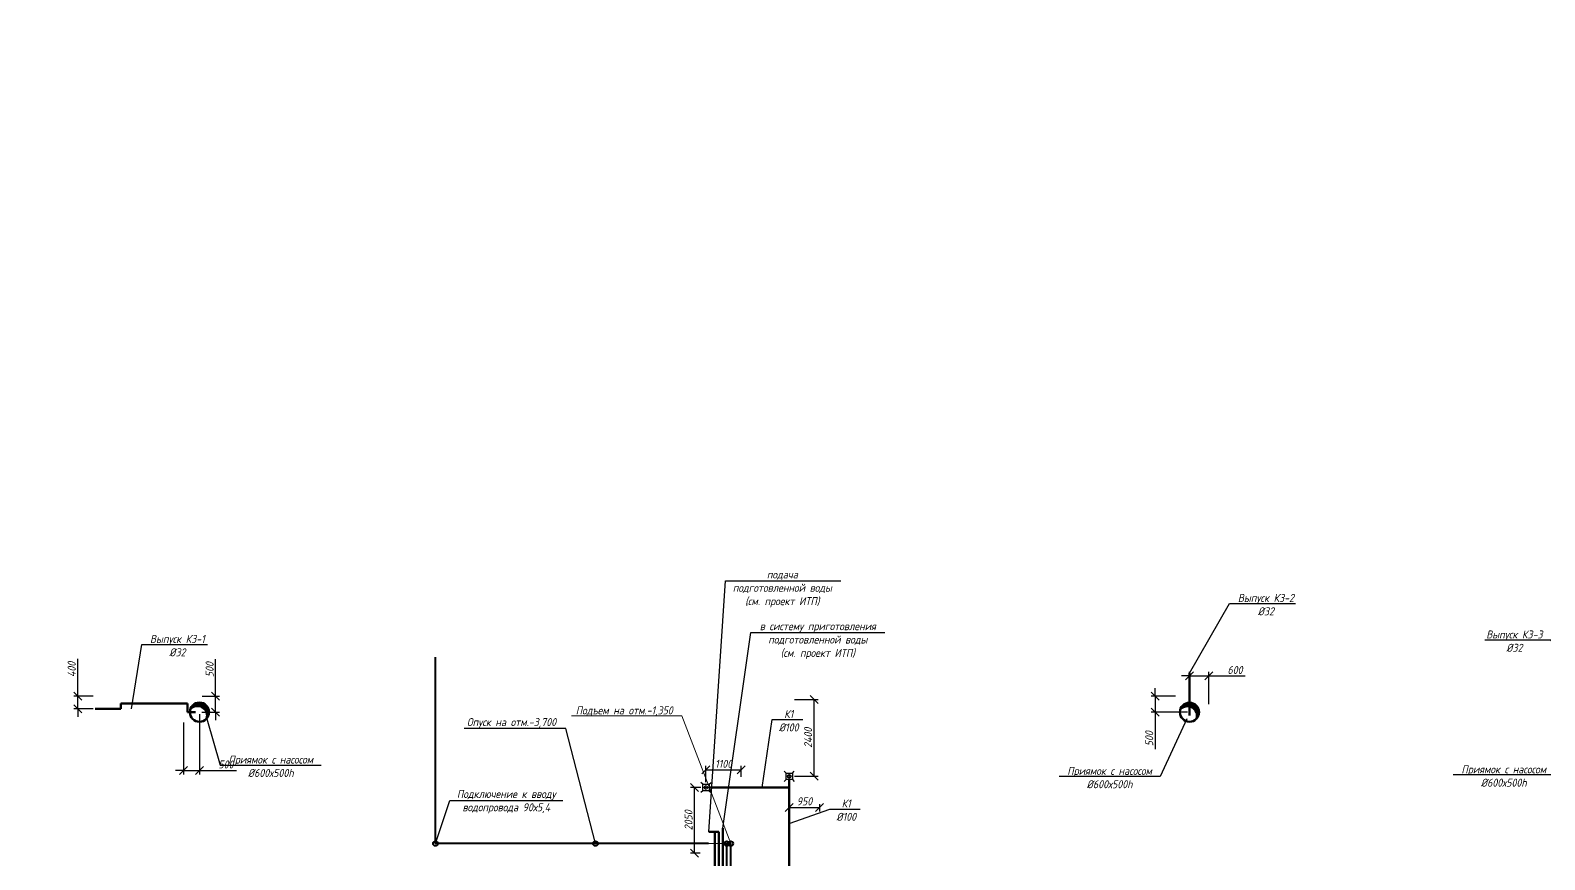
# Model space of a CAD drawing. Header units: millimetres. Extents: x -473555 to 885127, y 4787 to 453528.
# Drawn here: x 22534 to 69830, y 150971 to 176858 of the extents above; entities that cross this region are included whole.
import ezdxf
from ezdxf import colors
from ezdxf.entities.mleader import LeaderData, LeaderLine
from ezdxf.math import Vec2, Vec3

# ---------------------------------------------------------------- set-up
doc = ezdxf.new("R2010")
doc.units = ezdxf.units.MM
for name, color, linetype, lineweight in [('ВК_B1', 5, 'Continuous', 40), ('ВК_K1', 34, 'Continuous', 50), ('ВК_T3', 1, 'Continuous', 50), ('ВК_T4', 30, 'Continuous', 50), ('ВК_В1_текст', 5, 'Continuous', 9), ('ВК_К1_текст', 34, 'Continuous', 9), ('ВК_К3', 4, 'Continuous', 60), ('ВК_К3_насос', 4, 'Continuous', 50), ('ВК_Т4_текст', 30, 'Continuous', 9), ('ВК_ТЗ_текст', 1, 'Continuous', 9)]:
    doc.layers.add(name, color=color, linetype=linetype, lineweight=lineweight)
for name, color, linetype in [('ВК_text', 7, 'Continuous'), ('ВК_К1_размер', 7, 'Continuous'), ('ВК_К1_размер @ 100', 7, 'Continuous'), ('ВК_К3_текст', 4, 'Continuous'), ('ВК_сантехника', 140, 'Continuous')]:
    doc.layers.add(name, color=color, linetype=linetype)
doc.styles.add('ISOPEUR', font='isocpeui.ttf', dxfattribs={"width": 0.9})
doc.styles.add('ВК_текст_чертеж', font='isocpeur.ttf', dxfattribs={"width": 0.9, "oblique": 15})
doc.dimstyles.new('Аннотативный', dxfattribs={"dimscale": 0, "dimtxt": 2.5, "dimasz": 2.5, "dimexe": 1.25, "dimexo": 0.625, "dimtad": 1, "dimdec": 0, "dimtxsty": 'ISOPEUR', "dimblk": 'OBLIQUE', "dimcen": 2.5, "dimclrt": 256, "dimadec": 0, "dimazin": 0, "dimtfac": 1, "dimtdec": 0, "dimtmove": 0, "dimatfit": 3, "dimfxl": 1, "dimtfillclr": 256, "dimarcsym": 0})

# ---------------------------------------------------------------- blocks, each defined once
blk = doc.blocks.new('_None')
blk = doc.blocks.new('*U16')
for points in [[(-100, 100), (-159, 159)], [(-100, -100), (-100, 100), (100, 100), (100, -100), (-100, -100)], [(100, 100), (159, 159)], [(-100, -100), (-159, -159)], [(100, -100), (159, -159)]]:
    blk.add_lwpolyline(points)
at = {"lineweight": 20}
blk.add_lwpolyline([(0, 100), (0, -100), (0, 0), (100, 0), (-100, 0)], dxfattribs=at)
blk.add_circle((0, 0), 55)
blk = doc.blocks.new('_Oblique')
at = {"color": 0, "linetype": 'ByBlock', "lineweight": -2}
blk.add_line((-0.5, -0.5), (0.5, 0.5), dxfattribs=at)
blk = doc.blocks.new('*D320')
at = {"layer": 'Defpoints', "color": 0, "transparency": 16777216}
for p in [(43278, 153224), (43536, 153224), (43516, 151175)]:
    blk.add_point(p, dxfattribs=at)
at = {"layer": 'ВК_К1_размер', "color": 0, "lineweight": -2, "transparency": 16777216}
for p, q in [((43473, 153224), (43153, 153224)), ((43278, 151175), (43278, 153224)), ((43454, 151175), (43153, 151175))]:
    blk.add_line(p, q, dxfattribs=at)
at = {"layer": 'ВК_К1_размер', "color": 0, "lineweight": -2, "transparency": 16777216, "xscale": 250, "yscale": 250, "zscale": 250}
for p, rotation in [((43278, 153224), 90), ((43278, 151175), 270)]:
    blk.add_blockref('_Oblique', p, dxfattribs=dict(at, rotation=rotation))
at = {"layer": 'ВК_К1_размер', "transparency": 16777216, "insert": (43090, 152200), "char_height": 250, "attachment_point": 5, "rotation": 90, "style": 'ISOPEUR'}
blk.add_mtext('2050', dxfattribs=at)
blk = doc.blocks.new('*D321')
at = {"layer": 'Defpoints', "color": 0, "transparency": 16777216}
for p in [(44736, 153776), (43636, 153324), (44736, 153497)]:
    blk.add_point(p, dxfattribs=at)
at = {"layer": 'ВК_К1_размер', "color": 0, "lineweight": -2, "transparency": 16777216}
for p, q in [((43636, 153387), (43636, 153901)), ((43636, 153776), (44736, 153776)), ((44736, 153559), (44736, 153901))]:
    blk.add_line(p, q, dxfattribs=at)
at = {"layer": 'ВК_К1_размер', "color": 0, "lineweight": -2, "transparency": 16777216, "xscale": 250, "yscale": 250, "zscale": 250, "rotation": 180}
blk.add_blockref('_Oblique', (43636, 153776), dxfattribs=at)
at = {"layer": 'ВК_К1_размер', "color": 0, "lineweight": -2, "transparency": 16777216, "xscale": 250, "yscale": 250, "zscale": 250}
blk.add_blockref('_Oblique', (44736, 153776), dxfattribs=at)
at = {"layer": 'ВК_К1_размер', "transparency": 16777216, "insert": (44186, 153963), "char_height": 250, "attachment_point": 5, "style": 'ISOPEUR'}
blk.add_mtext('1100', dxfattribs=at)
blk = doc.blocks.new('*D322')
at = {"layer": 'Defpoints', "color": 0, "transparency": 16777216}
for p in [(46336, 155975), (47015, 155975), (46336, 153574)]:
    blk.add_point(p, dxfattribs=at)
at = {"layer": 'ВК_К1_размер', "color": 0, "lineweight": -2, "transparency": 16777216}
for p, q in [((46398, 155975), (47140, 155975)), ((47015, 153574), (47015, 155975)), ((46398, 153574), (47140, 153574))]:
    blk.add_line(p, q, dxfattribs=at)
at = {"layer": 'ВК_К1_размер', "color": 0, "lineweight": -2, "transparency": 16777216, "xscale": 250, "yscale": 250, "zscale": 250}
for p, rotation in [((47015, 155975), 90), ((47015, 153574), 270)]:
    blk.add_blockref('_Oblique', p, dxfattribs=dict(at, rotation=rotation))
at = {"layer": 'ВК_К1_размер', "transparency": 16777216, "insert": (46827, 154775), "char_height": 250, "attachment_point": 5, "rotation": 90, "style": 'ISOPEUR'}
blk.add_mtext('2400', dxfattribs=at)
blk = doc.blocks.new('*D323')
at = {"layer": 'Defpoints', "color": 0, "transparency": 16777216}
for p in [(46236, 152771), (47186, 152771), (47186, 152604)]:
    blk.add_point(p, dxfattribs=at)
at = {"layer": 'ВК_К1_размер', "color": 0, "lineweight": -2, "transparency": 16777216}
for p, q in [((46236, 152709), (46236, 152479)), ((46236, 152604), (47186, 152604)), ((47186, 152709), (47186, 152479))]:
    blk.add_line(p, q, dxfattribs=at)
at = {"layer": 'ВК_К1_размер', "color": 0, "lineweight": -2, "transparency": 16777216, "xscale": 250, "yscale": 250, "zscale": 250, "rotation": 180}
blk.add_blockref('_Oblique', (46236, 152604), dxfattribs=at)
at = {"layer": 'ВК_К1_размер', "color": 0, "lineweight": -2, "transparency": 16777216, "xscale": 250, "yscale": 250, "zscale": 250}
blk.add_blockref('_Oblique', (47186, 152604), dxfattribs=at)
at = {"layer": 'ВК_К1_размер', "transparency": 16777216, "insert": (46711, 152792), "char_height": 250, "attachment_point": 5, "style": 'ISOPEUR'}
blk.add_mtext('950', dxfattribs=at)
blk = doc.blocks.new('*D349')
at = {"layer": 'Defpoints', "color": 0, "transparency": 16777216}
for p in [(24014, 156075), (24563, 156075), (24563, 155675)]:
    blk.add_point(p, dxfattribs=at)
at = {"layer": 'ВК_К1_размер', "color": 0, "lineweight": -2, "transparency": 16777216}
for p, q in [((24014, 156075), (24014, 157243)), ((24500, 156075), (23889, 156075)), ((24500, 155675), (23889, 155675)), ((24014, 155675), (24014, 156075)), ((24014, 155675), (24014, 155425))]:
    blk.add_line(p, q, dxfattribs=at)
at = {"layer": 'ВК_К1_размер', "color": 0, "lineweight": -2, "transparency": 16777216, "xscale": 250, "yscale": 250, "zscale": 250}
for p, rotation in [((24014, 156075), 270), ((24014, 155675), 90)]:
    blk.add_blockref('_Oblique', p, dxfattribs=dict(at, rotation=rotation))
at = {"layer": 'ВК_К1_размер', "transparency": 16777216, "insert": (23827, 156909), "char_height": 250, "attachment_point": 5, "rotation": 90, "style": 'ISOPEUR'}
blk.add_mtext('400', dxfattribs=at)
blk = doc.blocks.new('*D350')
at = {"layer": 'Defpoints', "color": 0, "transparency": 16777216}
for p in [(58735, 156570), (59336, 156705), (59336, 155766)]:
    blk.add_point(p, dxfattribs=at)
at = {"layer": 'ВК_К1_размер', "color": 0, "lineweight": -2, "transparency": 16777216}
for p, q in [((58735, 156705), (58485, 156705)), ((58735, 156633), (58735, 156830)), ((58735, 156705), (59336, 156705)), ((59336, 155828), (59336, 156830)), ((59336, 156705), (60480, 156705))]:
    blk.add_line(p, q, dxfattribs=at)
at = {"layer": 'ВК_К1_размер', "color": 0, "lineweight": -2, "transparency": 16777216, "xscale": 250, "yscale": 250, "zscale": 250}
blk.add_blockref('_Oblique', (58735, 156705), dxfattribs=at)
at = {"layer": 'ВК_К1_размер', "color": 0, "lineweight": -2, "transparency": 16777216, "xscale": 250, "yscale": 250, "zscale": 250, "rotation": 180}
blk.add_blockref('_Oblique', (59336, 156705), dxfattribs=at)
at = {"layer": 'ВК_К1_размер', "transparency": 16777216, "insert": (60158, 156893), "char_height": 250, "attachment_point": 5, "style": 'ISOPEUR'}
blk.add_mtext('600', dxfattribs=at)
blk = doc.blocks.new('*D432')
at = {"layer": 'Defpoints', "color": 0, "transparency": 16777216}
for p in [(27316, 155317), (27816, 155575), (27816, 153757)]:
    blk.add_point(p, dxfattribs=at)
at = {"layer": 'ВК_К1_размер', "color": 0, "lineweight": -2, "transparency": 16777216}
for p, q in [((27316, 155255), (27316, 153632)), ((27816, 155513), (27816, 153632)), ((27316, 153757), (27066, 153757)), ((27316, 153757), (27816, 153757)), ((27816, 153757), (28972, 153757))]:
    blk.add_line(p, q, dxfattribs=at)
at = {"layer": 'ВК_К1_размер', "color": 0, "lineweight": -2, "transparency": 16777216, "xscale": 250, "yscale": 250, "zscale": 250}
blk.add_blockref('_Oblique', (27316, 153757), dxfattribs=at)
at = {"layer": 'ВК_К1_размер', "color": 0, "lineweight": -2, "transparency": 16777216, "xscale": 250, "yscale": 250, "zscale": 250, "rotation": 180}
blk.add_blockref('_Oblique', (27816, 153757), dxfattribs=at)
at = {"layer": 'ВК_К1_размер', "transparency": 16777216, "insert": (28644, 153945), "char_height": 250, "attachment_point": 5, "style": 'ISOPEUR'}
blk.add_mtext('500', dxfattribs=at)
blk = doc.blocks.new('*D433')
at = {"layer": 'Defpoints', "color": 0, "transparency": 16777216}
for p in [(27835, 156075), (28322, 156075), (27823, 155575)]:
    blk.add_point(p, dxfattribs=at)
at = {"layer": 'ВК_К1_размер', "color": 0, "lineweight": -2, "transparency": 16777216}
for p, q in [((28322, 156075), (28322, 157231)), ((27898, 156075), (28447, 156075)), ((28322, 155575), (28322, 156075)), ((27886, 155575), (28447, 155575)), ((28322, 155575), (28322, 155325))]:
    blk.add_line(p, q, dxfattribs=at)
at = {"layer": 'ВК_К1_размер', "color": 0, "lineweight": -2, "transparency": 16777216, "xscale": 250, "yscale": 250, "zscale": 250}
for p, rotation in [((28322, 156075), 270), ((28322, 155575), 90)]:
    blk.add_blockref('_Oblique', p, dxfattribs=dict(at, rotation=rotation))
at = {"layer": 'ВК_К1_размер', "transparency": 16777216, "insert": (28134, 156903), "char_height": 250, "attachment_point": 5, "rotation": 90, "style": 'ISOPEUR'}
blk.add_mtext('500', dxfattribs=at)
blk = doc.blocks.new('*D435')
at = {"layer": 'Defpoints', "color": 0, "transparency": 16777216}
for p in [(57665, 156075), (58362, 156075), (58735, 155575)]:
    blk.add_point(p, dxfattribs=at)
at = {"layer": 'ВК_К1_размер', "color": 0, "lineweight": -2, "transparency": 16777216}
for p, q in [((57665, 156075), (57665, 156325)), ((58299, 156075), (57540, 156075)), ((57665, 156075), (57665, 155575)), ((58673, 155575), (57540, 155575)), ((57665, 155575), (57665, 154419))]:
    blk.add_line(p, q, dxfattribs=at)
at = {"layer": 'ВК_К1_размер', "color": 0, "lineweight": -2, "transparency": 16777216, "xscale": 250, "yscale": 250, "zscale": 250}
for p, rotation in [((57665, 156075), 270), ((57665, 155575), 90)]:
    blk.add_blockref('_Oblique', p, dxfattribs=dict(at, rotation=rotation))
at = {"layer": 'ВК_К1_размер', "transparency": 16777216, "insert": (57478, 154747), "char_height": 250, "attachment_point": 5, "rotation": 90, "style": 'ISOPEUR'}
blk.add_mtext('500', dxfattribs=at)

msp = doc.modelspace()

# ---------------------------------------------------------------- linework, layer by layer
at = {"layer": 'ВК_B1'}
for p, q in [((44202.9, 151474.9), (44152.9, 151474.9)), ((44202.9, 151474.9), (44282.5, 151474.9)), ((44283.3, 145578.1), (44283.3, 151474.9)), ((44408.3, 145649.9), (44408.3, 151474.9))]:
    msp.add_line(p, q, dxfattribs=at)
msp.add_lwpolyline([(43715.9, 151474.9), (35185.7, 151474.9), (35185.7, 157287)], dxfattribs=at)
for centre in [(35185.7, 151474.9), (40185.7, 151474.9), (44283.3, 151474.9), (44408.3, 151474.9)]:
    msp.add_circle(centre, 75, dxfattribs=at)
at = {"layer": 'ВК_K1'}
for p, q in [((46235.8, 137524.9), (46235.7, 153473.5)), ((46235.7, 153224.5), (43735.7, 153224.5))]:
    msp.add_line(p, q, dxfattribs=at)
at = {"layer": 'ВК_T3'}
for p, q in [((44033.3, 151845.2), (43726.1, 151845.2)), ((43908.3, 151845.2), (43907, 145948.1)), ((44033.3, 145399.9), (44033.3, 151845.2))]:
    msp.add_line(p, q, dxfattribs=at)
at = {"layer": 'ВК_T4'}
msp.add_line((44158.3, 145524.9), (44158.3, 151956), dxfattribs=at)
at = {"layer": 'ВК_К3'}
for p, q in [((58735.5, 155469.8), (58735.5, 156789.6)), ((24562.7, 155674.9), (25360.7, 155674.9)), ((25360.7, 155674.9), (25360.7, 155849.9)), ((25360.7, 155849.9), (27440.7, 155849.9)), ((27440.7, 155578.4), (27440.7, 155849.9)), ((27698.4, 155578.4), (27440.7, 155578.4))]:
    msp.add_line(p, q, dxfattribs=at)
at = {"layer": 'ВК_К3_насос'}
for centre in [(27816.2, 155575.1), (58735.5, 155574.8)]:
    msp.add_circle(centre, 300, dxfattribs=at)
for centre in [(27753.1, 155465.9), (27766.6, 155502), (27782.4, 155529), (27800.4, 155549.3), (27807.2, 155560.6), (58669.3, 155460.6), (58682.9, 155496.6), (58698.6, 155523.7), (58716.7, 155544), (58723.4, 155555.2)]:
    msp.add_arc(centre, 300, 341.77312, 137.673, dxfattribs=at)

# ---------------------------------------------------------------- block references
at = {"layer": 'ВК_сантехника', "rotation": 270}
for p in [(46235.7, 153574.5), (43635.7, 153224.5)]:
    msp.add_blockref('*U16', p, dxfattribs=at)

# ---------------------------------------------------------------- dimensions: what is measured, and where the dimension line sits
at = {"layer": 'ВК_К1_размер @ 100'}
for base, p1, p2, picture, middle in [((24014.1, 156074.9), (24562.7, 155674.9), (24562.7, 156074.9), '*D349', (23826.6, 156909.1)), ((47014.9, 155974.9), (46335.7, 153574.5), (46335.7, 155974.9), '*D322', (46827.4, 154774.7)), ((43278, 153224.5), (43516.5, 151174.9), (43535.7, 153224.5), '*D320', (43090.5, 152199.7))]:
    dim = msp.add_linear_dim(base=base, p1=p1, p2=p2, angle=90, dimstyle='Аннотативный', override={"dimscale": 100, "dimtix": 0, "dimtofl": 1, "dimtmove": 0, "dimatfit": 1}, dxfattribs=at)
    dim.commit()
    dim.dimension.update_dxf_attribs({"geometry": picture, "text_midpoint": middle})
for base, p1, p2, picture, middle in [((28321.6, 156074.9), (27823.2, 155575.1), (27835.5, 156074.9), '*D433', (28321.6, 156902.9)), ((57665.5, 156074.9), (58735.5, 155574.8), (58361.8, 156074.9), '*D435', (57665.5, 154746.8))]:
    dim = msp.add_linear_dim(base=base, p1=p1, p2=p2, angle=90, dimstyle='Аннотативный', override={"dimscale": 100, "dimtix": 0, "dimtofl": 1, "dimtmove": 0, "dimatfit": 1}, dxfattribs=at)
    dim.commit()
    dim.dimension.update_dxf_attribs({"geometry": picture, "text_midpoint": middle, "dimtype": 160})
for base, p1, p2, picture, middle in [((59335.7, 156705.4), (58735.5, 156570.4), (59335.7, 155765.7), '*D350', (60158, 156892.9)), ((27816.2064, 153757.4814), (27315.7495, 155317.4337), (27816.2064, 155575.0914), '*D432', (28644.2367, 153944.9814)), ((44735.7, 153775.7), (43635.7, 153324.5), (44735.7, 153496.5), '*D321', (44185.7, 153963.2)), ((47185.7, 152604.5), (46235.8, 152771), (47185.7, 152771), '*D323', (46710.8, 152792))]:
    dim = msp.add_linear_dim(base=base, p1=p1, p2=p2, dimstyle='Аннотативный', override={"dimscale": 100, "dimtix": 0, "dimtofl": 1, "dimtmove": 0, "dimatfit": 1}, dxfattribs=at)
    dim.commit()
    dim.dimension.update_dxf_attribs({"geometry": picture, "text_midpoint": middle})

# ---------------------------------------------------------------- leaders
at = {"layer": 'ВК_text', "color": 1}
ml = msp.add_multileader_mtext('Standard', dxfattribs=at)
ml.set_content('Подъем под перекрытие в декоративной отделке колонны', color=1, style='ВК_текст_чертеж')
ml.set_leader_properties()
ml.build(insert=Vec2(0, 0))
ml.multileader.update_dxf_attribs({"arrow_head_size": 400, "scale": 100})
ctx = ml.context
ctx.base_point, ctx.scale, ctx.char_height, ctx.arrow_head_size, ctx.landing_gap_size, ctx.plane_origin = Vec3(247404.5, 176655), 100, 400, 400, 200, Vec3(253466.3, 170463.9)
ctx.text_align_type = 2
notes = []
notes.append((ctx, [(1, (1, 1, 0), (254561.7, 176655), (-1, 0), 800, [(0, [(256744.2, 165399.9), (257344.2, 165678)], 0, [])])]))
ctx.mtext.insert, ctx.mtext.width, ctx.mtext.alignment, ctx.mtext.flow_direction = Vec3(253561.7, 176855), 7226.784, 3, 5
ml = msp.add_multileader_mtext('Standard', dxfattribs=at)
ml.set_content('Эти трубы можно вынести за ось 5 в следующее помещение, чтобы не делать фальшстену в этом помещении', color=1, style='ВК_текст_чертеж')
ml.set_leader_properties()
ml.build(insert=Vec2(0, 0))
ml.multileader.update_dxf_attribs({"arrow_head_size": 400, "scale": 100})
ctx = ml.context
ctx.base_point, ctx.scale, ctx.char_height, ctx.arrow_head_size, ctx.landing_gap_size, ctx.plane_origin = Vec3(242066.2, 172733.8), 100, 400, 400, 200, Vec3(249028, 166542.7)
ctx.text_align_type = 2
notes.append((ctx, [(1, (1, 1, 0), (250123.3, 172733.8), (-1, 0), 800, [(2, [(251881.7, 163703.1)], 0, [])])]))
ctx.mtext.insert, ctx.mtext.width, ctx.mtext.alignment, ctx.mtext.flow_direction = Vec3(249123.3, 172963.8), 7226.784, 3, 5
at = {"layer": 'ВК_В1_текст', "linetype": 'Continuous'}
ml = msp.add_multileader_mtext('Standard', dxfattribs=at)
ml.set_content('Подъем на отм.-1,350', color=256, style='ISOPEUR')
ml.set_leader_properties(lineweight=15)
ml.set_arrow_properties(name='NONE')
ml.build(insert=Vec2(0, 0))
ml.multileader.update_dxf_attribs({"text_left_attachment_type": 6, "text_right_attachment_type": 6, "dogleg_length": 0.1, "arrow_head_size": 250, "scale": 100})
ctx = ml.context
ctx.base_point, ctx.scale, ctx.char_height, ctx.arrow_head_size, ctx.landing_gap_size, ctx.plane_origin = Vec3(39298.6, 155456.2), 100, 250, 250, 200, Vec3(35505.2, 144932.8)
ctx.left_attachment, ctx.right_attachment, ctx.text_align_type = 6, 6, 1
notes.append((ctx, [(0, (1, 1, 0), (42881.1, 155456.2), (-1, 0), 10, [(1, [(42583.3, 151474.9), (44408.3, 151474.9)], 0, [])])]))
ctx.mtext.insert, ctx.mtext.alignment, ctx.mtext.flow_direction = Vec3(41084.8, 155756.2), 2, 5
ml = msp.add_multileader_mtext('Standard', dxfattribs=at)
ml.set_content('Опуск на отм.-3,700', color=256, style='ISOPEUR')
ml.set_leader_properties()
ml.set_arrow_properties(name='NONE')
ml.build(insert=Vec2(0, 0))
ml.multileader.update_dxf_attribs({"text_left_attachment_type": 6, "text_right_attachment_type": 6, "dogleg_length": 0.1, "arrow_head_size": 250, "scale": 100})
ctx = ml.context
ctx.base_point, ctx.scale, ctx.char_height, ctx.arrow_head_size, ctx.landing_gap_size, ctx.plane_origin = Vec3(35882.7, 155065.9), 100, 250, 250, 200, Vec3(34005.2, 144932.8)
ctx.left_attachment, ctx.right_attachment, ctx.text_align_type = 6, 6, 1
notes.append((ctx, [(0, (1, 1, 0), (39253.8, 155065.9), (-1, 0), 10, [(0, [(40185.7, 151474.9)], 0, [])])]))
ctx.mtext.insert, ctx.mtext.alignment, ctx.mtext.flow_direction = Vec3(37563.2, 155390.9), 2, 5
ml = msp.add_multileader_mtext('Standard', dxfattribs=at)
ml.set_content('Подключение к вводу\\Pводопровода 90х5,4', color=256, style='ISOPEUR')
ml.set_leader_properties()
ml.set_arrow_properties(name='NONE')
ml.build(insert=Vec2(0, 0))
ml.multileader.update_dxf_attribs({"text_left_attachment_type": 6, "text_right_attachment_type": 6, "dogleg_length": 0.1, "arrow_head_size": 250, "scale": 100})
ctx = ml.context
ctx.base_point, ctx.scale, ctx.char_height, ctx.arrow_head_size, ctx.landing_gap_size, ctx.plane_origin = Vec3(35648.9, 152822.7), 100, 250, 250, 200, Vec3(29005.2, 144932.8)
ctx.left_attachment, ctx.right_attachment, ctx.text_align_type = 6, 6, 1
notes.append((ctx, [(1, (1, 1, 0), (35638.9, 152822.7), (1, 0), 10, [(0, [(35185.7, 151474.9)], 0, [])])]))
ctx.mtext.insert, ctx.mtext.alignment, ctx.mtext.flow_direction = Vec3(37398.5, 153147.7), 2, 5
at = {"layer": 'ВК_К1_текст', "linetype": 'Continuous'}
ml = msp.add_multileader_mtext('Standard', dxfattribs=at)
ml.set_content('Лоток канализации\\PВ=300м', color=256, style='ISOPEUR')
ml.set_leader_properties()
ml.set_arrow_properties(name='NONE')
ml.build(insert=Vec2(0, 0))
ml.multileader.update_dxf_attribs({"text_left_attachment_type": 6, "text_right_attachment_type": 6, "dogleg_length": 0.1, "arrow_head_size": 250, "scale": 100})
ctx = ml.context
ctx.base_point, ctx.scale, ctx.char_height, ctx.arrow_head_size, ctx.landing_gap_size, ctx.plane_origin = Vec3(236233.1, 158897.7), 100, 350, 250, 200, Vec3(247771.2, 150256)
ctx.left_attachment, ctx.right_attachment, ctx.text_align_type = 6, 6, 1
notes.append((ctx, [(1, (1, 1, 0), (240688, 158897.7), (-1, 0), 10, [(0, [(244532.1, 162385.7)], 0, [])])]))
ctx.mtext.insert, ctx.mtext.width, ctx.mtext.alignment, ctx.mtext.flow_direction = Vec3(238455.6, 159317.7), 5094.998, 2, 5
ml = msp.add_multileader_mtext('Standard', dxfattribs=at)
ml.set_content('Лоток канализации\\PВ=300м', color=256, style='ISOPEUR')
ml.set_leader_properties()
ml.set_arrow_properties(name='NONE')
ml.build(insert=Vec2(0, 0))
ml.multileader.update_dxf_attribs({"text_left_attachment_type": 6, "text_right_attachment_type": 6, "dogleg_length": 0.1, "arrow_head_size": 250, "scale": 100})
ctx = ml.context
ctx.base_point, ctx.scale, ctx.char_height, ctx.arrow_head_size, ctx.landing_gap_size, ctx.plane_origin = Vec3(247895.3, 158897.7), 100, 350, 250, 200, Vec3(259433.3, 150256)
ctx.left_attachment, ctx.right_attachment, ctx.text_align_type = 6, 6, 1
notes.append((ctx, [(1, (1, 1, 0), (252350.2, 158897.7), (-1, 0), 10, [(1, [(256194.2, 162385.7), (251944.2, 162171.8)], 0, [])])]))
ctx.mtext.insert, ctx.mtext.width, ctx.mtext.alignment, ctx.mtext.flow_direction = Vec3(250117.7, 159317.7), 5094.998, 2, 5
ml = msp.add_multileader_mtext('Standard', dxfattribs=at)
ml.set_content('Лоток канализации\\PВ=800м', color=256, style='ISOPEUR')
ml.set_leader_properties()
ml.set_arrow_properties(name='NONE')
ml.build(insert=Vec2(0, 0))
ml.multileader.update_dxf_attribs({"text_left_attachment_type": 6, "text_right_attachment_type": 6, "dogleg_length": 0.1, "arrow_head_size": 250, "scale": 100})
ctx = ml.context
ctx.base_point, ctx.scale, ctx.char_height, ctx.arrow_head_size, ctx.landing_gap_size, ctx.plane_origin = Vec3(270392.1, 158897.7), 100, 350, 250, 200, Vec3(281930.1, 150256)
ctx.left_attachment, ctx.right_attachment, ctx.text_align_type = 6, 6, 1
notes.append((ctx, [(1, (1, 1, 0), (274846.9, 158897.7), (-1, 0), 10, [(1, [(275594, 162423.1)], 0, [])])]))
ctx.mtext.insert, ctx.mtext.width, ctx.mtext.alignment, ctx.mtext.flow_direction = Vec3(272614.5, 159317.7), 5094.998, 2, 5
ml = msp.add_multileader_mtext('Standard', dxfattribs=at)
ml.set_content('Лоток канализации\\PВ=300м', color=256, style='ISOPEUR')
ml.set_leader_properties()
ml.set_arrow_properties(name='NONE')
ml.build(insert=Vec2(0, 0))
ml.multileader.update_dxf_attribs({"text_left_attachment_type": 6, "text_right_attachment_type": 6, "dogleg_length": 0.1, "arrow_head_size": 250, "scale": 100})
ctx = ml.context
ctx.base_point, ctx.scale, ctx.char_height, ctx.arrow_head_size, ctx.landing_gap_size, ctx.plane_origin = Vec3(259382.9, 158897.7), 100, 350, 250, 200, Vec3(270920.9, 150256)
ctx.left_attachment, ctx.right_attachment, ctx.text_align_type = 6, 6, 1
notes.append((ctx, [(1, (1, 1, 0), (263837.7, 158897.7), (-1, 0), 10, [(1, [(263431.8, 162171.8)], 0, [])])]))
ctx.mtext.insert, ctx.mtext.width, ctx.mtext.alignment, ctx.mtext.flow_direction = Vec3(261605.3, 159317.7), 5094.998, 2, 5
ml = msp.add_multileader_mtext('Standard', dxfattribs=at)
ml.set_content('К1\\P%%C100', color=256, style='ISOPEUR')
ml.set_leader_properties()
ml.set_arrow_properties(name='NONE')
ml.build(insert=Vec2(0, 0))
ml.multileader.update_dxf_attribs({"text_left_attachment_type": 6, "text_right_attachment_type": 6, "dogleg_length": 0.1, "arrow_head_size": 250, "scale": 100})
ctx = ml.context
ctx.base_point, ctx.scale, ctx.char_height, ctx.arrow_head_size, ctx.landing_gap_size, ctx.plane_origin = Vec3(45714.1, 155341.7), 100, 250, 250, 200, Vec3(50355.9, 145720.4)
ctx.left_attachment, ctx.right_attachment, ctx.text_align_type = 6, 6, 1
notes.append((ctx, [(0, (1, 1, 0), (45704.1, 155341.7), (1, 0), 10, [(0, [(45391.3, 153223.5)], 0, [])])]))
ctx.mtext.insert, ctx.mtext.width, ctx.mtext.alignment, ctx.mtext.flow_direction = Vec3(46219.7, 155641.7), 769.735, 2, 5
ml = msp.add_multileader_mtext('Standard', dxfattribs=at)
ml.set_content('К1\\P%%C100', color=256, style='ISOPEUR')
ml.set_leader_properties()
ml.set_arrow_properties(name='NONE')
ml.build(insert=Vec2(0, 0))
ml.multileader.update_dxf_attribs({"text_left_attachment_type": 6, "text_right_attachment_type": 6, "dogleg_length": 0.1, "arrow_head_size": 250, "scale": 100})
ctx = ml.context
ctx.base_point, ctx.scale, ctx.char_height, ctx.arrow_head_size, ctx.landing_gap_size, ctx.plane_origin = Vec3(47509.4, 152550.3), 100, 250, 250, 200, Vec3(55232.3, 143908.6)
ctx.left_attachment, ctx.right_attachment, ctx.text_align_type = 6, 6, 1
notes.append((ctx, [(0, (1, 1, 0), (47499.4, 152550.3), (1, 0), 10, [(0, [(46235.8, 152096.7)], 0, [])])]))
ctx.mtext.insert, ctx.mtext.width, ctx.mtext.alignment, ctx.mtext.flow_direction = Vec3(48015, 152850.3), 769.735, 2, 5
at = {"layer": 'ВК_К3_текст', "linetype": 'Continuous'}
ml = msp.add_multileader_mtext('Standard', dxfattribs=at)
ml.set_content('Выпуск К3-2\\P%%C32', color=256, style='ISOPEUR')
ml.set_leader_properties()
ml.set_arrow_properties(name='NONE')
ml.build(insert=Vec2(0, 0))
ml.multileader.update_dxf_attribs({"text_left_attachment_type": 6, "text_right_attachment_type": 6, "dogleg_length": 0.1, "arrow_head_size": 250, "scale": 100})
ctx = ml.context
ctx.base_point, ctx.scale, ctx.char_height, ctx.arrow_head_size, ctx.landing_gap_size, ctx.plane_origin = Vec3(59999.1, 158965), 100, 250, 250, 200, Vec3(64641, 149343.7)
ctx.left_attachment, ctx.right_attachment, ctx.text_align_type = 6, 6, 1
notes.append((ctx, [(0, (1, 1, 0), (59989.1, 158965), (1, 0), 10, [(0, [(58735.5, 156789.6)], 0, [])])]))
ctx.mtext.insert, ctx.mtext.alignment, ctx.mtext.flow_direction = Vec3(61123.2, 159265), 2, 5
ml = msp.add_multileader_mtext('Standard', dxfattribs=at)
ml.set_content('Выпуск К3-1\\P%%C32', color=256, style='ISOPEUR')
ml.set_leader_properties()
ml.set_arrow_properties(name='NONE')
ml.build(insert=Vec2(0, 0))
ml.multileader.update_dxf_attribs({"text_left_attachment_type": 6, "text_right_attachment_type": 6, "dogleg_length": 0.1, "arrow_head_size": 250, "scale": 100})
ctx = ml.context
ctx.base_point, ctx.scale, ctx.char_height, ctx.arrow_head_size, ctx.landing_gap_size, ctx.plane_origin = Vec3(26022.3, 157684.9), 100, 250, 250, 200, Vec3(30664.2, 148063.6)
ctx.left_attachment, ctx.right_attachment, ctx.text_align_type = 6, 6, 1
notes.append((ctx, [(0, (1, 1, 0), (26012.3, 157684.9), (1, 0), 10, [(0, [(25699.6, 155674.9)], 0, [])])]))
ctx.mtext.insert, ctx.mtext.alignment, ctx.mtext.flow_direction = Vec3(27128.2, 157984.9), 2, 5
ml = msp.add_multileader_mtext('Standard', dxfattribs=at)
ml.set_content('Выпуск К3-3\\P%%C32', color=256, style='ISOPEUR')
ml.set_leader_properties()
ml.set_arrow_properties(name='NONE')
ml.build(insert=Vec2(0, 0))
ml.multileader.update_dxf_attribs({"text_left_attachment_type": 6, "text_right_attachment_type": 6, "dogleg_length": 0.1, "arrow_head_size": 250, "scale": 100})
ctx = ml.context
ctx.base_point, ctx.scale, ctx.char_height, ctx.arrow_head_size, ctx.landing_gap_size, ctx.plane_origin = Vec3(67758.7, 157826), 100, 250, 250, 200, Vec3(72501.6, 148980.9)
ctx.left_attachment, ctx.right_attachment, ctx.text_align_type = 6, 6, 1
notes.append((ctx, [(1, (1, 1, 0), (70016.8, 157826), (-1, 0), 10, [(0, [(71035.3, 156598)], 0, [])])]))
ctx.mtext.insert, ctx.mtext.alignment, ctx.mtext.flow_direction = Vec3(68882.8, 158126), 2, 5
ml = msp.add_multileader_mtext('Standard', dxfattribs=at)
ml.set_content('Приямок с насосом\\P%%C600х500h', color=256, style='ISOPEUR')
ml.set_leader_properties()
ml.set_arrow_properties(name='NONE')
ml.build(insert=Vec2(0, 0))
ml.multileader.update_dxf_attribs({"text_left_attachment_type": 6, "text_right_attachment_type": 6, "dogleg_length": 0.1, "arrow_head_size": 250, "scale": 100})
ctx = ml.context
ctx.base_point, ctx.scale, ctx.char_height, ctx.arrow_head_size, ctx.landing_gap_size, ctx.plane_origin = Vec3(28475, 153920.6), 100, 250, 250, 200, Vec3(30394, 142880.1)
ctx.left_attachment, ctx.right_attachment, ctx.text_align_type = 6, 6, 1
notes.append((ctx, [(0, (1, 1, 0), (28465, 153920.6), (1, 0), 10, [(0, [(28045, 155372.1)], 0, [])])]))
ctx.mtext.insert, ctx.mtext.alignment, ctx.mtext.flow_direction = Vec3(30043.9, 154220.6), 2, 5
ml = msp.add_multileader_mtext('Standard', dxfattribs=at)
ml.set_content('Приямок с насосом\\P%%C600х500h', color=256, style='ISOPEUR')
ml.set_leader_properties()
ml.set_arrow_properties(name='NONE')
ml.build(insert=Vec2(0, 0))
ml.multileader.update_dxf_attribs({"text_left_attachment_type": 6, "text_right_attachment_type": 6, "dogleg_length": 0.1, "arrow_head_size": 250, "scale": 100})
ctx = ml.context
ctx.base_point, ctx.scale, ctx.char_height, ctx.arrow_head_size, ctx.landing_gap_size, ctx.plane_origin = Vec3(54671.7, 153567.2), 100, 250, 250, 200, Vec3(56590.8, 142526.7)
ctx.left_attachment, ctx.right_attachment, ctx.text_align_type = 6, 6, 1
notes.append((ctx, [(1, (1, 1, 0), (57819.6, 153567.2), (-1, 0), 10, [(0, [(58655.7, 155368.7)], 0, [])])]))
ctx.mtext.insert, ctx.mtext.alignment, ctx.mtext.flow_direction = Vec3(56240.7, 153867.2), 2, 5
ml = msp.add_multileader_mtext('Standard', dxfattribs=at)
ml.set_content('Приямок с насосом\\P%%C600х500h', color=256, style='ISOPEUR')
ml.set_leader_properties()
ml.set_arrow_properties(name='NONE')
ml.build(insert=Vec2(0, 0))
ml.multileader.update_dxf_attribs({"text_left_attachment_type": 6, "text_right_attachment_type": 6, "dogleg_length": 0.1, "arrow_head_size": 250, "scale": 100})
ctx = ml.context
ctx.base_point, ctx.scale, ctx.char_height, ctx.arrow_head_size, ctx.landing_gap_size, ctx.plane_origin = Vec3(66982.2, 153616.1), 100, 250, 250, 200, Vec3(68901.2, 142575.7)
ctx.left_attachment, ctx.right_attachment, ctx.text_align_type = 6, 6, 1
notes.append((ctx, [(1, (1, 1, 0), (70130.1, 153616.1), (-1, 0), 10, [(0, [(70966.1, 155417.6)], 0, [])])]))
ctx.mtext.insert, ctx.mtext.alignment, ctx.mtext.flow_direction = Vec3(68551.1, 153916.1), 2, 5
at = {"layer": 'ВК_Т4_текст', "linetype": 'Continuous'}
ml = msp.add_multileader_mtext('Standard', dxfattribs=at)
ml.set_content('в систему приготовления \\Pподготовленной воды\\P(см. проект ИТП)', color=256, style='ISOPEUR')
ml.set_leader_properties()
ml.set_arrow_properties(name='NONE')
ml.build(insert=Vec2(0, 0))
ml.multileader.update_dxf_attribs({"text_left_attachment_type": 6, "text_right_attachment_type": 6, "dogleg_length": 0.1, "arrow_head_size": 250, "scale": 100})
ctx = ml.context
ctx.base_point, ctx.scale, ctx.char_height, ctx.arrow_head_size, ctx.landing_gap_size, ctx.plane_origin = Vec3(45051.7, 158058.3), 100, 250, 250, 200, Vec3(26092.8, 143629.3)
ctx.left_attachment, ctx.right_attachment, ctx.text_align_type = 6, 6, 1
notes.append((ctx, [(1, (1, 1, 0), (45041.7, 158058.3), (1, 0), 10, [(0, [(44158.3, 151956)], 0, [])])]))
ctx.mtext.insert, ctx.mtext.alignment, ctx.mtext.flow_direction = Vec3(47128.2, 158383.3), 2, 5
at = {"layer": 'ВК_ТЗ_текст', "linetype": 'Continuous'}
ml = msp.add_multileader_mtext('Standard', dxfattribs=at)
ml.set_content('подача \\Pподготовленной воды\\P(см. проект ИТП)', color=256, style='ISOPEUR')
ml.set_leader_properties()
ml.set_arrow_properties(name='NONE')
ml.build(insert=Vec2(0, 0))
ml.multileader.update_dxf_attribs({"text_left_attachment_type": 6, "text_right_attachment_type": 6, "dogleg_length": 0.1, "arrow_head_size": 250, "scale": 100})
ctx = ml.context
ctx.base_point, ctx.scale, ctx.char_height, ctx.arrow_head_size, ctx.landing_gap_size, ctx.plane_origin = Vec3(44253.4, 159673.6), 100, 250, 250, 200, Vec3(25428.6, 143629.3)
ctx.left_attachment, ctx.right_attachment, ctx.text_align_type = 6, 6, 1
notes.append((ctx, [(1, (1, 1, 0), (44243.4, 159673.6), (1, 0), 10, [(0, [(43726.1, 151845.2)], 0, [])])]))
ctx.mtext.insert, ctx.mtext.alignment, ctx.mtext.flow_direction = Vec3(46020.5, 159998.6), 2, 5
for ctx, leaders in notes:
    for number, flags, end, landing, length, lines in leaders:
        leader = LeaderData()
        leader.index, (leader.has_last_leader_line, leader.has_dogleg_vector, leader.attachment_direction) = number, flags
        leader.last_leader_point, leader.dogleg_vector, leader.dogleg_length = Vec3(end), Vec3(landing), length
        for number, points, colour, breaks in lines:
            line = LeaderLine()
            line.index, line.vertices, line.color, line.breaks = number, Vec3.list(points), colors.encode_raw_color(colour), breaks
            leader.lines.append(line)
        ctx.leaders.append(leader)

doc.saveas('drawing.dxf')
